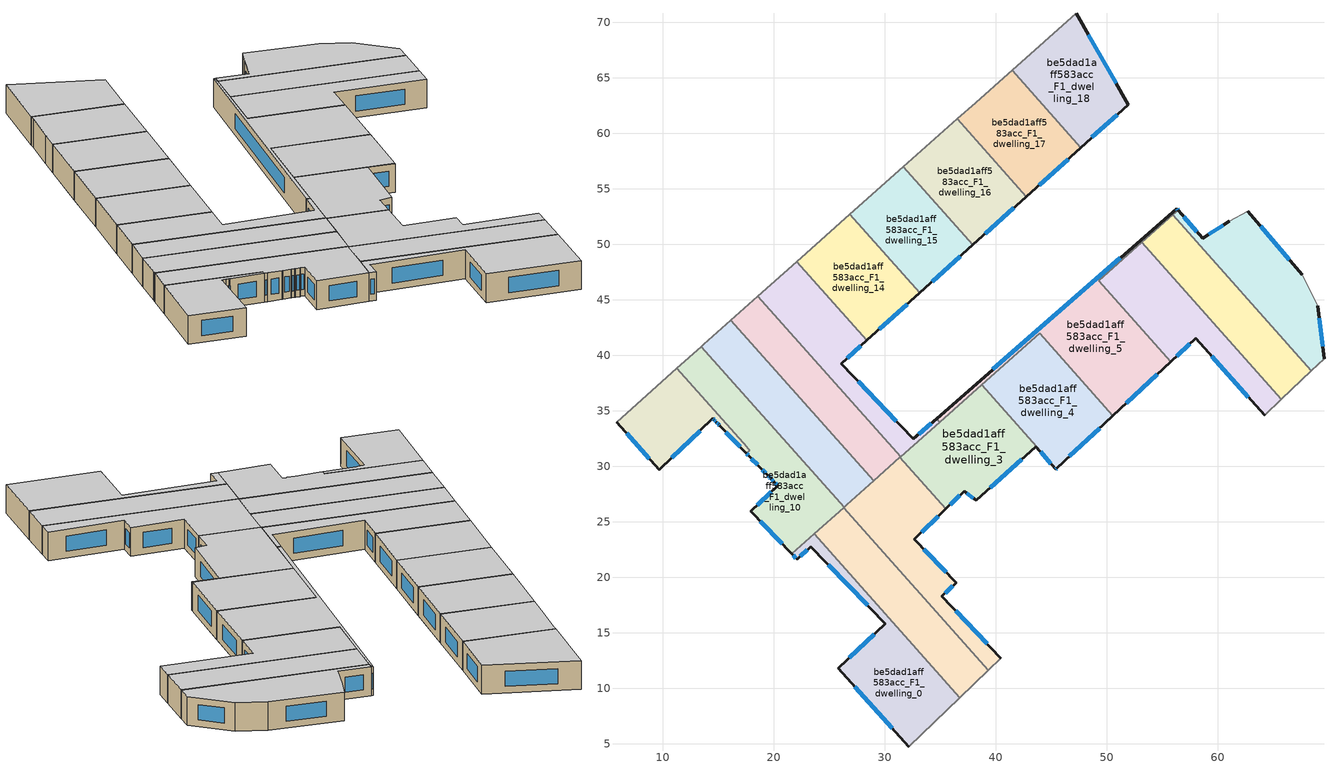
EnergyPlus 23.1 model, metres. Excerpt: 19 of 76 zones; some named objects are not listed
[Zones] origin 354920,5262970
be5dad1aff583acc_F1_dwelling_0
 floor to be5dad1aff583acc_F0_dwelling_0 (EU_floor_Construction): 30.03,15.83 23.32,22.76 22.12,21.6 21.62,22.11 23.64,23.91 36.76,9.16 32.16,4.74 25.82,11.78 z3
 wall outside (EU_wall_Construction): 21.62,22.11 22.12,21.6 23.32,22.76 30.03,15.83 25.82,11.78 32.16,4.74 z3:6
 wall adiabatic (EU_wall_Construction): 32.16,4.74 36.76,9.16 z3:6
 wall to be5dad1aff583acc_F1_dwelling_10 (EU_wall_Construction): 23.64,23.91 21.62,22.11 z3:6
 wall to be5dad1aff583acc_F1_dwelling_1 (EU_wall_Construction): 36.76,9.16 23.64,23.91 z3:6
 window (EU_Window_Construction): 24.9,21.13 28.46,17.45 / 22.4,21.88 23.04,22.49 / 21.74,21.99 22,21.72 / 27.31,10.13 30.67,6.39 / 29.04,14.88 26.81,12.73 z3.7:5.3
 ceiling to be5dad1aff583acc_F2_dwelling_0 (EU_floor_Construction): 36.76,9.16 23.64,23.91 21.62,22.11 22.12,21.6 23.32,22.76 30.03,15.83 25.82,11.78 32.16,4.74 z6
be5dad1aff583acc_F1_dwelling_1
 floor to be5dad1aff583acc_F0_dwelling_1 (EU_floor_Construction): 26.31,26.28 39.34,11.63 36.76,9.16 23.64,23.91 z3
 wall adiabatic (EU_wall_Construction): 36.76,9.16 39.34,11.63 z3:6
 wall to be5dad1aff583acc_F1_dwelling_2 (EU_wall_Construction): 39.34,11.63 26.31,26.28 z3:6
 wall to be5dad1aff583acc_F1_dwelling_10 (EU_wall_Construction): 26.31,26.28 23.64,23.91 z3:6
 ceiling to be5dad1aff583acc_F2_dwelling_1 (EU_floor_Construction): 39.34,11.63 26.31,26.28 23.64,23.91 36.76,9.16 z6
be5dad1aff583acc_F1_dwelling_10
 floor to be5dad1aff583acc_F0_dwelling_10 (EU_floor_Construction): 17.82,31.46 11.27,38.82 13.48,40.79 26.35,26.32 21.62,22.11 17.94,25.92 20.36,28.24 20.06,28.56 20.05,28.57 19.73,28.9 19.63,29 19.44,29.19 19.42,29.21 19.41,29.22 18.83,29.82 18.8,29.86 17.75,30.94 17.53,31.17 z3
 wall outside (EU_wall_Construction): 17.53,31.17 17.75,30.94 18.8,29.86 18.83,29.82 19.41,29.22 19.42,29.21 19.45,29.19 19.63,29 19.73,28.9 20.05,28.57 20.06,28.56 20.36,28.24 17.94,25.92 21.62,22.11 z3:6
 wall adiabatic (EU_wall_Construction): 13.48,40.79 11.27,38.82 z3:6
 wall to be5dad1aff583acc_F1_dwelling_9 (EU_wall_Construction): 11.27,38.82 17.61,31.69 17.62,31.68 17.64,31.67 / 17.64,31.66 17.82,31.46 17.53,31.17 z3:6
 wall to be5dad1aff583acc_F1_dwelling_11 (EU_wall_Construction): 26.35,26.32 13.48,40.79 z3:6
 wall to be5dad1aff583acc_F1_dwelling_2 (EU_wall_Construction): 26.31,26.28 26.35,26.32 z3:6
 window (EU_Window_Construction): 18.8,25.03 20.76,23.01 / 19.79,27.7 18.51,26.47 / 20.13,28.48 20.29,28.32 / 19.8,28.82 19.97,28.64 / 19.65,28.97 19.71,28.92 / 19.49,29.14 19.59,29.04 / 18.97,29.68 19.28,29.37 / 18,30.69 18.55,30.11 / 17.58,31.12 17.7,31 z3.7:5.3
 ceiling to be5dad1aff583acc_F2_dwelling_10 (EU_floor_Construction): 26.35,26.32 13.48,40.79 11.27,38.82 17.82,31.46 17.53,31.17 17.75,30.94 18.8,29.86 18.83,29.82 19.41,29.22 19.42,29.21 19.44,29.19 19.63,29 19.73,28.9 20.05,28.57 20.06,28.56 20.36,28.24 17.94,25.92 21.62,22.11 z6
be5dad1aff583acc_F1_dwelling_11
 floor to be5dad1aff583acc_F0_dwelling_11 (EU_floor_Construction): 16.14,43.15 29.01,28.68 26.58,26.52 26.35,26.32 13.48,40.79 13.71,40.99 z3
 wall adiabatic (EU_wall_Construction): 16.14,43.15 13.71,40.99 13.48,40.79 z3:6
 wall to be5dad1aff583acc_F1_dwelling_12 (EU_wall_Construction): 29.01,28.68 16.14,43.15 z3:6
 wall to be5dad1aff583acc_F1_dwelling_2 (EU_wall_Construction): 26.35,26.32 26.58,26.52 29.01,28.68 z3:6
 ceiling to be5dad1aff583acc_F2_dwelling_11 (EU_floor_Construction): 29.01,28.68 16.14,43.15 13.71,40.99 13.48,40.79 26.35,26.32 26.58,26.52 z6
be5dad1aff583acc_F1_dwelling_12
 floor to be5dad1aff583acc_F0_dwelling_12 (EU_floor_Construction): 18.58,45.32 31.45,30.85 29.01,28.68 16.14,43.15 z3
 wall adiabatic (EU_wall_Construction): 18.58,45.32 16.14,43.15 z3:6
 wall to be5dad1aff583acc_F1_dwelling_3 (EU_wall_Construction): 31.38,30.79 31.45,30.85 z3:6
 wall to be5dad1aff583acc_F1_dwelling_13 (EU_wall_Construction): 31.45,30.85 18.58,45.32 z3:6
 wall to be5dad1aff583acc_F1_dwelling_2 (EU_wall_Construction): 29.01,28.68 31.38,30.79 z3:6
 ceiling to be5dad1aff583acc_F2_dwelling_12 (EU_floor_Construction): 31.45,30.85 18.58,45.32 16.14,43.15 29.01,28.68 z6
be5dad1aff583acc_F1_dwelling_13
 floor to be5dad1aff583acc_F0_dwelling_13 (EU_floor_Construction): 28.4,41.34 26.07,39.23 32.59,32.47 34.67,34.29 34.96,33.97 31.45,30.85 18.58,45.32 22.09,48.44 z3
 wall outside (EU_wall_Construction): 34.67,34.29 32.59,32.47 26.07,39.23 28.4,41.34 z3:6
 wall adiabatic (EU_wall_Construction): 22.09,48.44 18.58,45.32 z3:6
 wall to be5dad1aff583acc_F1_dwelling_14 (EU_wall_Construction): 28.4,41.34 22.09,48.44 z3:6
 wall to be5dad1aff583acc_F1_dwelling_5 (EU_wall_Construction): 34.96,33.97 34.67,34.29 z3:6
 wall to be5dad1aff583acc_F1_dwelling_3 (EU_wall_Construction): 31.45,30.85 34.96,33.97 z3:6
 window (EU_Window_Construction): 26.62,39.73 27.86,40.84 / 31.06,34.06 27.6,37.64 / 34.18,33.87 33.08,32.9 z3.7:5.3
 ceiling to be5dad1aff583acc_F2_dwelling_13 (EU_floor_Construction): 32.59,32.47 26.07,39.23 28.4,41.34 22.09,48.44 18.58,45.32 31.45,30.85 34.96,33.97 34.67,34.29 z6
be5dad1aff583acc_F1_dwelling_14
 floor to be5dad1aff583acc_F0_dwelling_14 (EU_floor_Construction): 26.86,52.68 33.15,45.62 28.4,41.34 22.09,48.44 z3
 wall outside (EU_wall_Construction): 28.4,41.34 33.15,45.62 z3:6
 wall adiabatic (EU_wall_Construction): 26.86,52.68 22.09,48.44 z3:6
 wall to be5dad1aff583acc_F1_dwelling_15 (EU_wall_Construction): 33.15,45.62 26.86,52.68 z3:6
 window (EU_Window_Construction): 29.52,42.34 32.03,44.61 z3.7:5.3
 ceiling to be5dad1aff583acc_F2_dwelling_14 (EU_floor_Construction): 33.15,45.62 26.86,52.68 22.09,48.44 28.4,41.34 z6
be5dad1aff583acc_F1_dwelling_15
 floor to be5dad1aff583acc_F0_dwelling_15 (EU_floor_Construction): 31.68,56.97 37.94,49.93 33.15,45.62 26.86,52.68 z3
 wall outside (EU_wall_Construction): 33.15,45.62 37.94,49.93 z3:6
 wall adiabatic (EU_wall_Construction): 31.68,56.97 26.86,52.68 z3:6
 wall to be5dad1aff583acc_F1_dwelling_16 (EU_wall_Construction): 37.94,49.93 31.68,56.97 z3:6
 window (EU_Window_Construction): 34.27,46.63 36.81,48.92 z3.7:5.3
 ceiling to be5dad1aff583acc_F2_dwelling_15 (EU_floor_Construction): 37.94,49.93 31.68,56.97 26.86,52.68 33.15,45.62 z6
be5dad1aff583acc_F1_dwelling_16
 floor to be5dad1aff583acc_F0_dwelling_16 (EU_floor_Construction): 36.55,61.3 42.77,54.3 37.94,49.93 31.68,56.97 z3
 wall outside (EU_wall_Construction): 37.94,49.93 42.78,54.3 z3:6
 wall adiabatic (EU_wall_Construction): 36.55,61.3 31.68,56.97 z3:6
 wall to be5dad1aff583acc_F1_dwelling_17 (EU_wall_Construction): 42.78,54.3 36.55,61.3 z3:6
 window (EU_Window_Construction): 39.07,50.96 41.64,53.27 z3.7:5.3
 ceiling to be5dad1aff583acc_F2_dwelling_16 (EU_floor_Construction): 42.77,54.3 36.55,61.3 31.68,56.97 37.94,49.93 z6
be5dad1aff583acc_F1_dwelling_17
 floor to be5dad1aff583acc_F0_dwelling_17 (EU_floor_Construction): 41.48,65.67 47.67,58.71 42.77,54.3 36.55,61.3 38.19,62.76 41.12,65.34 z3
 wall outside (EU_wall_Construction): 42.78,54.3 47.67,58.71 z3:6
 wall adiabatic (EU_wall_Construction): 41.48,65.67 41.12,65.34 38.19,62.76 36.55,61.3 z3:6
 wall to be5dad1aff583acc_F1_dwelling_18 (EU_wall_Construction): 47.67,58.71 41.48,65.67 z3:6
 window (EU_Window_Construction): 43.92,55.34 46.52,57.68 z3.7:5.3
 ceiling to be5dad1aff583acc_F2_dwelling_17 (EU_floor_Construction): 47.67,58.71 41.48,65.67 41.12,65.34 38.19,62.76 36.55,61.3 42.77,54.3 z6
be5dad1aff583acc_F1_dwelling_18
 floor to be5dad1aff583acc_F0_dwelling_18 (EU_floor_Construction): 47.25,70.8 51.95,62.57 47.67,58.71 41.48,65.67 z3
 wall outside (EU_wall_Construction): 47.67,58.71 51.95,62.57 47.25,70.8 z3:6
 wall adiabatic (EU_wall_Construction): 47.25,70.8 41.48,65.67 z3:6
 window (EU_Window_Construction): 50.84,64.5 48.35,68.87 / 48.67,59.62 50.94,61.67 z3.7:5.3
 ceiling to be5dad1aff583acc_F2_dwelling_18 (EU_floor_Construction): 51.95,62.57 47.25,70.8 41.48,65.67 47.67,58.71 z6
be5dad1aff583acc_F1_dwelling_2
 floor to be5dad1aff583acc_F0_dwelling_2 (EU_floor_Construction): 35.5,26.16 32.65,23.42 36.44,19.51 35.16,18.29 40.46,12.71 39.34,11.63 26.31,26.28 31.38,30.79 z3
 wall outside (EU_wall_Construction): 40.47,12.71 35.16,18.29 36.44,19.51 32.65,23.42 35.5,26.16 z3:6
 wall adiabatic (EU_wall_Construction): 39.34,11.63 40.47,12.71 z3:6
 wall to be5dad1aff583acc_F1_dwelling_3 (EU_wall_Construction): 35.5,26.16 31.38,30.79 z3:6
 window (EU_Window_Construction): 39.22,14.02 36.41,16.98 / 33.32,24.06 34.83,25.51 / 35.55,20.43 33.54,22.5 / 35.46,18.58 36.14,19.23 z3.7:5.3
 ceiling to be5dad1aff583acc_F2_dwelling_2 (EU_floor_Construction): 40.46,12.71 35.16,18.29 36.44,19.51 32.65,23.42 35.5,26.16 31.38,30.79 26.31,26.28 39.34,11.63 z6
be5dad1aff583acc_F1_dwelling_3
 floor to be5dad1aff583acc_F0_dwelling_3 (EU_floor_Construction): 43.63,31.77 38.24,26.94 37.16,27.76 35.5,26.16 31.38,30.79 38.73,37.33 45.45,29.78 45.39,29.72 z3
 wall outside (EU_wall_Construction): 35.5,26.16 37.16,27.76 38.24,26.94 43.63,31.77 45.39,29.72 45.45,29.78 z3:6
 wall to be5dad1aff583acc_F1_dwelling_4 (EU_wall_Construction): 45.45,29.78 38.73,37.33 z3:6
 wall to be5dad1aff583acc_F1_dwelling_5 (EU_wall_Construction): 38.73,37.33 34.96,33.97 z3:6
 window (EU_Window_Construction): 37.41,27.57 37.99,27.13 / 35.89,26.53 36.77,27.38 / 45.41,29.74 45.44,29.76 / 44.04,31.29 44.98,30.2 / 39.51,28.07 42.36,30.63 z3.7:5.3
 ceiling to be5dad1aff583acc_F2_dwelling_3 (EU_floor_Construction): 45.39,29.72 45.45,29.78 38.73,37.33 31.38,30.79 35.5,26.16 37.16,27.76 38.24,26.94 43.63,31.77 z6
be5dad1aff583acc_F1_dwelling_4
 floor to be5dad1aff583acc_F0_dwelling_4 (EU_floor_Construction): 43.96,41.98 50.57,34.55 45.45,29.78 38.73,37.33 z3
 wall outside (EU_wall_Construction): 45.45,29.78 50.57,34.55 z3:6
 wall to be5dad1aff583acc_F1_dwelling_5 (EU_wall_Construction): 50.57,34.55 43.96,41.98 38.73,37.33 z3:6
 window (EU_Window_Construction): 46.65,30.9 49.37,33.43 z3.7:5.3
 ceiling to be5dad1aff583acc_F2_dwelling_4 (EU_floor_Construction): 50.57,34.55 43.96,41.98 38.73,37.33 45.45,29.78 z6
be5dad1aff583acc_F1_dwelling_5
 floor to be5dad1aff583acc_F0_dwelling_5 (EU_floor_Construction): 56.31,53.21 55.95,52.65 49.28,46.71 55.77,39.42 50.57,34.55 43.96,41.98 34.96,33.97 34.67,34.29 z3; 56.31,53.21 56.43,53.07 55.95,52.65 z3
 wall outside (EU_wall_Construction): 56.43,53.07 56.31,53.21 34.67,34.29 / 50.57,34.55 55.77,39.42 z3:6
 wall to be5dad1aff583acc_F1_dwelling_6 (EU_wall_Construction): 55.77,39.42 49.28,46.71 53.18,50.18 z3:6
 wall to be5dad1aff583acc_F1_dwelling_7 (EU_wall_Construction): 53.18,50.18 55.96,52.65 z3:6
 wall to be5dad1aff583acc_F1_dwelling_8 (EU_wall_Construction): 55.96,52.65 56.43,53.07 z3:6
 window (EU_Window_Construction): 51.23,48.77 39.75,38.74 / 56.41,53.11 56.34,53.18 / 51.79,35.7 54.55,38.27 z3.7:5.3
 ceiling to be5dad1aff583acc_F2_dwelling_5 (EU_floor_Construction): 55.77,39.42 49.28,46.71 55.95,52.65 56.31,53.21 34.67,34.29 34.96,33.97 43.96,41.98 50.57,34.55 z6; 56.43,53.07 56.31,53.21 55.95,52.65 z6
be5dad1aff583acc_F1_dwelling_6
 floor to be5dad1aff583acc_F0_dwelling_6 (EU_floor_Construction): 58.03,41.53 55.77,39.42 49.28,46.71 53.18,50.18 65.75,36.04 64.23,34.59 z3
 wall outside (EU_wall_Construction): 55.77,39.42 58.03,41.53 64.23,34.59 z3:6
 wall adiabatic (EU_wall_Construction): 64.23,34.59 65.75,36.04 z3:6
 wall to be5dad1aff583acc_F1_dwelling_7 (EU_wall_Construction): 65.75,36.04 53.18,50.18 z3:6
 window (EU_Window_Construction): 59.49,39.9 62.78,36.22 / 56.3,39.91 57.5,41.03 z3.7:5.3
 ceiling to be5dad1aff583acc_F2_dwelling_6 (EU_floor_Construction): 65.75,36.04 53.18,50.18 49.28,46.71 55.77,39.42 58.03,41.53 64.23,34.59 z6
be5dad1aff583acc_F1_dwelling_7
 floor to be5dad1aff583acc_F0_dwelling_7 (EU_floor_Construction): 55.96,52.65 68.44,38.61 65.75,36.04 53.18,50.18 z3
 wall adiabatic (EU_wall_Construction): 65.75,36.04 68.44,38.61 z3:6
 wall to be5dad1aff583acc_F1_dwelling_8 (EU_wall_Construction): 68.44,38.61 55.96,52.65 z3:6
 ceiling to be5dad1aff583acc_F2_dwelling_7 (EU_floor_Construction): 68.44,38.61 55.96,52.65 53.18,50.18 65.75,36.04 z6
be5dad1aff583acc_F1_dwelling_8
 floor to be5dad1aff583acc_F0_dwelling_8 (EU_floor_Construction): 67.62,47.25 69.04,44.46 69.59,39.7 68.44,38.61 55.96,52.65 56.43,53.07 58.64,50.53 61.07,52.09 62.73,52.99 z3
 wall outside (EU_wall_Construction): 69.59,39.7 69.04,44.46 / 61.07,52.09 58.64,50.53 56.43,53.07 / 67.62,47.25 62.73,52.99 z3:6
 wall adiabatic (EU_wall_Construction): 69.04,44.46 67.62,47.25 / 68.44,38.61 69.59,39.7 / 62.73,52.99 61.07,52.09 z3:6
 window (EU_Window_Construction): 69.46,40.82 69.17,43.34 / 58.12,51.13 56.95,52.48 / 60.5,51.73 59.21,50.9 / 66.47,48.6 63.88,51.64 z3.7:5.3
 ceiling to be5dad1aff583acc_F2_dwelling_8 (EU_floor_Construction): 69.59,39.7 69.04,44.46 67.62,47.25 62.73,52.99 61.07,52.09 58.64,50.53 56.43,53.07 55.96,52.65 68.44,38.61 z6
be5dad1aff583acc_F1_dwelling_9
 floor to be5dad1aff583acc_F0_dwelling_9 (EU_floor_Construction): 14.51,34.3 9.7,29.68 5.83,33.98 11.27,38.82 17.61,31.69 17.62,31.68 17.64,31.67 17.82,31.46 17.53,31.17 15.13,33.66 15.03,33.76 14.83,33.96 14.82,33.98 14.61,34.2 z3
 wall outside (EU_wall_Construction): 5.83,33.98 9.7,29.68 14.51,34.3 14.61,34.2 14.82,33.98 14.83,33.96 15.03,33.76 15.13,33.66 17.53,31.17 z3:6
 wall adiabatic (EU_wall_Construction): 11.27,38.82 5.83,33.98 z3:6
 window (EU_Window_Construction): 14.88,33.92 14.98,33.81 / 14.66,34.14 14.77,34.03 / 14.53,34.28 14.59,34.22 / 10.83,30.77 13.38,33.22 / 6.74,32.97 8.79,30.69 / 15.69,33.07 16.97,31.76 / 15.05,33.74 15.11,33.68 z3.7:5.3
 ceiling to be5dad1aff583acc_F2_dwelling_9 (EU_floor_Construction): 17.53,31.17 17.82,31.46 17.64,31.67 17.62,31.68 17.61,31.69 11.27,38.82 5.83,33.98 9.7,29.68 14.51,34.3 14.61,34.2 14.82,33.98 14.83,33.96 15.03,33.76 15.13,33.66 z6
[Building]
EU S2 Campaign: North Axis=0; Terrain=City; Solar Distribution=FullExterior
[Site:Location]
Budapest.Ferenc.Liszt.Intl.AP: Latitude=47.437; Longitude=19.256; Time Zone=1; Elevation=185
[SizingPeriod:WeatherFileDays]
AnnualSizingPeriod: Begin Month=1; Begin Day of Month=1; End Month=12; End Day of Month=31; Day of Week for Start Day=Monday; Use Weather File Daylight Saving Period=No; Use Weather File Rain and Snow Indicators=No
[MATERIAL]
EU_InternalMass_Material: Roughness=MediumRough; Thickness=0.1; Conductivity=1; Density=1800; Specific Heat=900; Thermal Absorptance=0.9; Solar Absorptance=0.7; Visible Absorptance=0.7
[MATERIAL:NOMASS] Roughness=MediumRough; Thermal Absorptance=0.9; Solar Absorptance=0.7; Visible Absorptance=0.7
Name | Thermal Resistance
EU_wall_NoMass | 0.832559
EU_floor_NoMass | 0.872794
[WINDOWMATERIAL:SIMPLEGLAZINGSYSTEM]
EU_Window_SimpleGlazing: UFactor=2.79869; Solar Heat Gain Coefficient=0.75; Visible Transmittance=0.75
[CONSTRUCTION]
EU_wall_Construction: EU_wall_NoMass
EU_floor_Construction: EU_floor_NoMass
EU_Window_Construction: EU_Window_SimpleGlazing
EU_InternalMass_Construction: EU_InternalMass_Material
[ZONE] Type=1; Multiplier=1; Ceiling Height=autocalculate; Floor Area=autocalculate; Part of Total Floor Area=Yes
Name | Volume
be5dad1aff583acc_F1_dwelling_0 | 210.394
be5dad1aff583acc_F1_dwelling_1 | 210.432
be5dad1aff583acc_F1_dwelling_10 | 231.868
be5dad1aff583acc_F1_dwelling_11 | 206.807
be5dad1aff583acc_F1_dwelling_12 | 189.359
be5dad1aff583acc_F1_dwelling_13 | 189.356
be5dad1aff583acc_F1_dwelling_14 | 181.645
be5dad1aff583acc_F1_dwelling_15 | 182.635
be5dad1aff583acc_F1_dwelling_16 | 183.628
be5dad1aff583acc_F1_dwelling_17 | 184.688
be5dad1aff583acc_F1_dwelling_18 | 187.715
be5dad1aff583acc_F1_dwelling_2; be5dad1aff583acc_F1_dwelling_3 | 210.396
be5dad1aff583acc_F1_dwelling_4 | 210.395
be5dad1aff583acc_F1_dwelling_5 | 236.912
be5dad1aff583acc_F1_dwelling_6 | 210.43
be5dad1aff583acc_F1_dwelling_7 | 210.386
be5dad1aff583acc_F1_dwelling_8 | 210.418
be5dad1aff583acc_F1_dwelling_9 | 129.42
[INTERNALMASS] Construction=EU_InternalMass_Construction
Name | Zone or ZoneList | Surface Area
be5dad1aff583acc_F1_dwelling_0_EU_InternalMass | be5dad1aff583acc_F1_dwelling_0 | 70.1314
be5dad1aff583acc_F1_dwelling_1_EU_InternalMass | be5dad1aff583acc_F1_dwelling_1 | 70.1441
be5dad1aff583acc_F1_dwelling_2_EU_InternalMass | be5dad1aff583acc_F1_dwelling_2 | 70.1322
be5dad1aff583acc_F1_dwelling_3_EU_InternalMass | be5dad1aff583acc_F1_dwelling_3 | 70.1318
be5dad1aff583acc_F1_dwelling_4_EU_InternalMass | be5dad1aff583acc_F1_dwelling_4 | 70.1317
be5dad1aff583acc_F1_dwelling_5_EU_InternalMass | be5dad1aff583acc_F1_dwelling_5 | 78.9747
be5dad1aff583acc_F1_dwelling_6_EU_InternalMass | be5dad1aff583acc_F1_dwelling_6 | 70.1431
be5dad1aff583acc_F1_dwelling_7_EU_InternalMass | be5dad1aff583acc_F1_dwelling_7 | 70.1287
be5dad1aff583acc_F1_dwelling_8_EU_InternalMass | be5dad1aff583acc_F1_dwelling_8 | 70.1393
be5dad1aff583acc_F1_dwelling_9_EU_InternalMass | be5dad1aff583acc_F1_dwelling_9 | 43.1414
be5dad1aff583acc_F1_dwelling_10_EU_InternalMass | be5dad1aff583acc_F1_dwelling_10 | 77.297
be5dad1aff583acc_F1_dwelling_11_EU_InternalMass | be5dad1aff583acc_F1_dwelling_11 | 68.9299
be5dad1aff583acc_F1_dwelling_12_EU_InternalMass | be5dad1aff583acc_F1_dwelling_12 | 63.1198
be5dad1aff583acc_F1_dwelling_13_EU_InternalMass | be5dad1aff583acc_F1_dwelling_13 | 63.1184
be5dad1aff583acc_F1_dwelling_14_EU_InternalMass | be5dad1aff583acc_F1_dwelling_14 | 60.5485
be5dad1aff583acc_F1_dwelling_15_EU_InternalMass | be5dad1aff583acc_F1_dwelling_15 | 60.8783
be5dad1aff583acc_F1_dwelling_16_EU_InternalMass | be5dad1aff583acc_F1_dwelling_16 | 61.2092
be5dad1aff583acc_F1_dwelling_17_EU_InternalMass | be5dad1aff583acc_F1_dwelling_17 | 61.5627
be5dad1aff583acc_F1_dwelling_18_EU_InternalMass | be5dad1aff583acc_F1_dwelling_18 | 62.5717
[OTHEREQUIPMENT] Fuel Type=Electricity; Design Level Calculation Method=Watts/Area; Power per Zone Floor Area=1; Fraction Latent=0; Fraction Radiant=0; Fraction Lost=0; Carbon Dioxide Generation Rate=0; EndUse Subcategory=EU_Step8_InternalGains
Name | Zone or ZoneList or Space or SpaceList | Schedule
EU_Step8_InternalGain_be5dad1aff583acc_F1_dwelling_0_f000 | be5dad1aff583acc_F1_dwelling_0 | EU_Step8_GainSchedule_be5dad1aff583acc_F1_dwelling_0_f000
EU_Step8_InternalGain_be5dad1aff583acc_F1_dwelling_1_f000 | be5dad1aff583acc_F1_dwelling_1 | EU_Step8_GainSchedule_be5dad1aff583acc_F1_dwelling_1_f000
EU_Step8_InternalGain_be5dad1aff583acc_F1_dwelling_2_f000 | be5dad1aff583acc_F1_dwelling_2 | EU_Step8_GainSchedule_be5dad1aff583acc_F1_dwelling_2_f000
EU_Step8_InternalGain_be5dad1aff583acc_F1_dwelling_3_f000 | be5dad1aff583acc_F1_dwelling_3 | EU_Step8_GainSchedule_be5dad1aff583acc_F1_dwelling_3_f000
EU_Step8_InternalGain_be5dad1aff583acc_F1_dwelling_4_f000 | be5dad1aff583acc_F1_dwelling_4 | EU_Step8_GainSchedule_be5dad1aff583acc_F1_dwelling_4_f000
EU_Step8_InternalGain_be5dad1aff583acc_F1_dwelling_5_f000 | be5dad1aff583acc_F1_dwelling_5 | EU_Step8_GainSchedule_be5dad1aff583acc_F1_dwelling_5_f000
EU_Step8_InternalGain_be5dad1aff583acc_F1_dwelling_6_f000 | be5dad1aff583acc_F1_dwelling_6 | EU_Step8_GainSchedule_be5dad1aff583acc_F1_dwelling_6_f000
EU_Step8_InternalGain_be5dad1aff583acc_F1_dwelling_7_f000 | be5dad1aff583acc_F1_dwelling_7 | EU_Step8_GainSchedule_be5dad1aff583acc_F1_dwelling_7_f000
EU_Step8_InternalGain_be5dad1aff583acc_F1_dwelling_8_f000 | be5dad1aff583acc_F1_dwelling_8 | EU_Step8_GainSchedule_be5dad1aff583acc_F1_dwelling_8_f000
EU_Step8_InternalGain_be5dad1aff583acc_F1_dwelling_9_f000 | be5dad1aff583acc_F1_dwelling_9 | EU_Step8_GainSchedule_be5dad1aff583acc_F1_dwelling_9_f000
EU_Step8_InternalGain_be5dad1aff583acc_F1_dwelling_10_f000 | be5dad1aff583acc_F1_dwelling_10 | EU_Step8_GainSchedule_be5dad1aff583acc_F1_dwelling_10_f000
EU_Step8_InternalGain_be5dad1aff583acc_F1_dwelling_11_f000 | be5dad1aff583acc_F1_dwelling_11 | EU_Step8_GainSchedule_be5dad1aff583acc_F1_dwelling_11_f000
EU_Step8_InternalGain_be5dad1aff583acc_F1_dwelling_12_f000 | be5dad1aff583acc_F1_dwelling_12 | EU_Step8_GainSchedule_be5dad1aff583acc_F1_dwelling_12_f000
EU_Step8_InternalGain_be5dad1aff583acc_F1_dwelling_13_f000 | be5dad1aff583acc_F1_dwelling_13 | EU_Step8_GainSchedule_be5dad1aff583acc_F1_dwelling_13_f000
EU_Step8_InternalGain_be5dad1aff583acc_F1_dwelling_14_f000 | be5dad1aff583acc_F1_dwelling_14 | EU_Step8_GainSchedule_be5dad1aff583acc_F1_dwelling_14_f000
EU_Step8_InternalGain_be5dad1aff583acc_F1_dwelling_15_f000 | be5dad1aff583acc_F1_dwelling_15 | EU_Step8_GainSchedule_be5dad1aff583acc_F1_dwelling_15_f000
EU_Step8_InternalGain_be5dad1aff583acc_F1_dwelling_16_f000 | be5dad1aff583acc_F1_dwelling_16 | EU_Step8_GainSchedule_be5dad1aff583acc_F1_dwelling_16_f000
EU_Step8_InternalGain_be5dad1aff583acc_F1_dwelling_17_f000 | be5dad1aff583acc_F1_dwelling_17 | EU_Step8_GainSchedule_be5dad1aff583acc_F1_dwelling_17_f000
EU_Step8_InternalGain_be5dad1aff583acc_F1_dwelling_18_f000 | be5dad1aff583acc_F1_dwelling_18 | EU_Step8_GainSchedule_be5dad1aff583acc_F1_dwelling_18_f000
[ZONEVENTILATION:DESIGNFLOWRATE] Schedule=EU_AlwaysOn; Design Flow Rate Calculation Method=AirChanges/Hour; Air Changes per Hour=0.475469; Ventilation Type=Natural; Fan Pressure Rise=0; Fan Total Efficiency=1; Constant Term Coefficient=1; Temperature Term Coefficient=0; Velocity Term Coefficient=0; Velocity Squared Term Coefficient=0; Minimum Indoor Temperature=-100; Maximum Indoor Temperature=100; Delta Temperature=-100; Minimum Outdoor Temperature=-100; Maximum Outdoor Temperature=100; Maximum Wind Speed=40
Name | Zone or ZoneList or Space or SpaceList
EU_ConstantAir_be5dad1aff583acc_F1_dwelling_0 | be5dad1aff583acc_F1_dwelling_0
EU_ConstantAir_be5dad1aff583acc_F1_dwelling_1 | be5dad1aff583acc_F1_dwelling_1
EU_ConstantAir_be5dad1aff583acc_F1_dwelling_2 | be5dad1aff583acc_F1_dwelling_2
EU_ConstantAir_be5dad1aff583acc_F1_dwelling_3 | be5dad1aff583acc_F1_dwelling_3
EU_ConstantAir_be5dad1aff583acc_F1_dwelling_4 | be5dad1aff583acc_F1_dwelling_4
EU_ConstantAir_be5dad1aff583acc_F1_dwelling_5 | be5dad1aff583acc_F1_dwelling_5
EU_ConstantAir_be5dad1aff583acc_F1_dwelling_6 | be5dad1aff583acc_F1_dwelling_6
EU_ConstantAir_be5dad1aff583acc_F1_dwelling_7 | be5dad1aff583acc_F1_dwelling_7
EU_ConstantAir_be5dad1aff583acc_F1_dwelling_8 | be5dad1aff583acc_F1_dwelling_8
EU_ConstantAir_be5dad1aff583acc_F1_dwelling_9 | be5dad1aff583acc_F1_dwelling_9
EU_ConstantAir_be5dad1aff583acc_F1_dwelling_10 | be5dad1aff583acc_F1_dwelling_10
EU_ConstantAir_be5dad1aff583acc_F1_dwelling_11 | be5dad1aff583acc_F1_dwelling_11
EU_ConstantAir_be5dad1aff583acc_F1_dwelling_12 | be5dad1aff583acc_F1_dwelling_12
EU_ConstantAir_be5dad1aff583acc_F1_dwelling_13 | be5dad1aff583acc_F1_dwelling_13
EU_ConstantAir_be5dad1aff583acc_F1_dwelling_14 | be5dad1aff583acc_F1_dwelling_14
EU_ConstantAir_be5dad1aff583acc_F1_dwelling_15 | be5dad1aff583acc_F1_dwelling_15
EU_ConstantAir_be5dad1aff583acc_F1_dwelling_16 | be5dad1aff583acc_F1_dwelling_16
EU_ConstantAir_be5dad1aff583acc_F1_dwelling_17 | be5dad1aff583acc_F1_dwelling_17
EU_ConstantAir_be5dad1aff583acc_F1_dwelling_18 | be5dad1aff583acc_F1_dwelling_18
[HVACTEMPLATE:ZONE:IDEALLOADSAIRSYSTEM] System Availability Schedule=EU_AlwaysOn; Maximum Heating Supply Air Temperature=50; Minimum Cooling Supply Air Temperature=13; Maximum Heating Supply Air Humidity Ratio=0.0156; Minimum Cooling Supply Air Humidity Ratio=0.0077; Heating Limit=NoLimit; Cooling Limit=NoLimit; Heating Availability Schedule=EU_AlwaysOn; Cooling Availability Schedule=EU_CoolingOff; Dehumidification Control Type=ConstantSensibleHeatRatio; Cooling Sensible Heat Ratio=0.7; Dehumidification Setpoint=60; Humidification Control Type=None; Humidification Setpoint=30; Outdoor Air Method=None; Outdoor Air Flow Rate per Person=0.00944; Outdoor Air Flow Rate per Zone Floor Area=0; Outdoor Air Flow Rate per Zone=0; Demand Controlled Ventilation Type=None; Outdoor Air Economizer Type=NoEconomizer; Heat Recovery Type=None; Sensible Heat Recovery Effectiveness=0.7; Latent Heat Recovery Effectiveness=0.65
Name | Template Thermostat
be5dad1aff583acc_F1_dwelling_0 | EU_HeatOnly_be5dad1aff583acc_F1_dwelling_0
be5dad1aff583acc_F1_dwelling_1 | EU_HeatOnly_be5dad1aff583acc_F1_dwelling_1
be5dad1aff583acc_F1_dwelling_2 | EU_HeatOnly_be5dad1aff583acc_F1_dwelling_2
be5dad1aff583acc_F1_dwelling_3 | EU_HeatOnly_be5dad1aff583acc_F1_dwelling_3
be5dad1aff583acc_F1_dwelling_4 | EU_HeatOnly_be5dad1aff583acc_F1_dwelling_4
be5dad1aff583acc_F1_dwelling_5 | EU_HeatOnly_be5dad1aff583acc_F1_dwelling_5
be5dad1aff583acc_F1_dwelling_6 | EU_HeatOnly_be5dad1aff583acc_F1_dwelling_6
be5dad1aff583acc_F1_dwelling_7 | EU_HeatOnly_be5dad1aff583acc_F1_dwelling_7
be5dad1aff583acc_F1_dwelling_8 | EU_HeatOnly_be5dad1aff583acc_F1_dwelling_8
be5dad1aff583acc_F1_dwelling_9 | EU_HeatOnly_be5dad1aff583acc_F1_dwelling_9
be5dad1aff583acc_F1_dwelling_10 | EU_HeatOnly_be5dad1aff583acc_F1_dwelling_10
be5dad1aff583acc_F1_dwelling_11 | EU_HeatOnly_be5dad1aff583acc_F1_dwelling_11
be5dad1aff583acc_F1_dwelling_12 | EU_HeatOnly_be5dad1aff583acc_F1_dwelling_12
be5dad1aff583acc_F1_dwelling_13 | EU_HeatOnly_be5dad1aff583acc_F1_dwelling_13
be5dad1aff583acc_F1_dwelling_14 | EU_HeatOnly_be5dad1aff583acc_F1_dwelling_14
be5dad1aff583acc_F1_dwelling_15 | EU_HeatOnly_be5dad1aff583acc_F1_dwelling_15
be5dad1aff583acc_F1_dwelling_16 | EU_HeatOnly_be5dad1aff583acc_F1_dwelling_16
be5dad1aff583acc_F1_dwelling_17 | EU_HeatOnly_be5dad1aff583acc_F1_dwelling_17
be5dad1aff583acc_F1_dwelling_18 | EU_HeatOnly_be5dad1aff583acc_F1_dwelling_18
[SIZING:ZONE] Zone Cooling Design Supply Air Temperature Input Method=SupplyAirTemperature; Zone Cooling Design Supply Air Temperature=13; Zone Heating Design Supply Air Temperature Input Method=SupplyAirTemperature; Zone Heating Design Supply Air Temperature=50; Zone Cooling Design Supply Air Humidity Ratio=0.008; Zone Heating Design Supply Air Humidity Ratio=0.008; Cooling Design Air Flow Method=DesignDay; Cooling Design Air Flow Rate=0; Cooling Minimum Air Flow per Zone Floor Area=0.000762; Cooling Minimum Air Flow=0; Cooling Minimum Air Flow Fraction=0.2; Heating Design Air Flow Method=DesignDay; Heating Design Air Flow Rate=0; Heating Maximum Air Flow per Zone Floor Area=0.002032; Heating Maximum Air Flow=0.141576; Heating Maximum Air Flow Fraction=0.3; Account for Dedicated Outdoor Air System=No; Dedicated Outdoor Air System Control Strategy=NeutralSupplyAir; Dedicated Outdoor Air Low Setpoint Temperature for Design=autosize; Dedicated Outdoor Air High Setpoint Temperature for Design=autosize; Zone Load Sizing Method=Sensible Load Only No Latent Load; Zone Latent Cooling Design Supply Air Humidity Ratio Input Method=HumidityRatioDifference; Zone Cooling Design Supply Air Humidity Ratio Difference=0.005; Zone Latent Heating Design Supply Air Humidity Ratio Input Method=HumidityRatioDifference; Zone Humidification Design Supply Air Humidity Ratio Difference=0.005
be5dad1aff583acc_F1_dwelling_0; be5dad1aff583acc_F1_dwelling_1; be5dad1aff583acc_F1_dwelling_2; be5dad1aff583acc_F1_dwelling_3; be5dad1aff583acc_F1_dwelling_4; be5dad1aff583acc_F1_dwelling_5; be5dad1aff583acc_F1_dwelling_6; be5dad1aff583acc_F1_dwelling_7; be5dad1aff583acc_F1_dwelling_8; be5dad1aff583acc_F1_dwelling_9; be5dad1aff583acc_F1_dwelling_10; be5dad1aff583acc_F1_dwelling_11; be5dad1aff583acc_F1_dwelling_12; be5dad1aff583acc_F1_dwelling_13; be5dad1aff583acc_F1_dwelling_14; be5dad1aff583acc_F1_dwelling_15; be5dad1aff583acc_F1_dwelling_16; be5dad1aff583acc_F1_dwelling_17; be5dad1aff583acc_F1_dwelling_18
[SCHEDULE:CONSTANT]
Name | Hourly Value
EU_AlwaysOn | 1
EU_CoolingOff | 0
[SCHEDULE:FILE] Column Number=1; Rows to Skip at Top=0; Number of Hours of Data=8760; Column Separator=Comma; Interpolate to Timestep=No; Minutes per Item=60; Adjust Schedule for Daylight Savings=Yes
Name | File
EU_Step8_GainSchedule_be5dad1aff583acc_F1_dwelling_0_f000 | ../../schedules/be5dad1aff583acc/be5dad1aff583acc_F1_dwelling_0_f000_gain.csv
EU_Step8_GainSchedule_be5dad1aff583acc_F1_dwelling_1_f000 | ../../schedules/be5dad1aff583acc/be5dad1aff583acc_F1_dwelling_1_f000_gain.csv
EU_Step8_GainSchedule_be5dad1aff583acc_F1_dwelling_2_f000 | ../../schedules/be5dad1aff583acc/be5dad1aff583acc_F1_dwelling_2_f000_gain.csv
EU_Step8_GainSchedule_be5dad1aff583acc_F1_dwelling_3_f000 | ../../schedules/be5dad1aff583acc/be5dad1aff583acc_F1_dwelling_3_f000_gain.csv
EU_Step8_GainSchedule_be5dad1aff583acc_F1_dwelling_4_f000 | ../../schedules/be5dad1aff583acc/be5dad1aff583acc_F1_dwelling_4_f000_gain.csv
EU_Step8_GainSchedule_be5dad1aff583acc_F1_dwelling_5_f000 | ../../schedules/be5dad1aff583acc/be5dad1aff583acc_F1_dwelling_5_f000_gain.csv
EU_Step8_GainSchedule_be5dad1aff583acc_F1_dwelling_6_f000 | ../../schedules/be5dad1aff583acc/be5dad1aff583acc_F1_dwelling_6_f000_gain.csv
EU_Step8_GainSchedule_be5dad1aff583acc_F1_dwelling_7_f000 | ../../schedules/be5dad1aff583acc/be5dad1aff583acc_F1_dwelling_7_f000_gain.csv
EU_Step8_GainSchedule_be5dad1aff583acc_F1_dwelling_8_f000 | ../../schedules/be5dad1aff583acc/be5dad1aff583acc_F1_dwelling_8_f000_gain.csv
EU_Step8_GainSchedule_be5dad1aff583acc_F1_dwelling_9_f000 | ../../schedules/be5dad1aff583acc/be5dad1aff583acc_F1_dwelling_9_f000_gain.csv
EU_Step8_GainSchedule_be5dad1aff583acc_F1_dwelling_10_f000 | ../../schedules/be5dad1aff583acc/be5dad1aff583acc_F1_dwelling_10_f000_gain.csv
EU_Step8_GainSchedule_be5dad1aff583acc_F1_dwelling_11_f000 | ../../schedules/be5dad1aff583acc/be5dad1aff583acc_F1_dwelling_11_f000_gain.csv
EU_Step8_GainSchedule_be5dad1aff583acc_F1_dwelling_12_f000 | ../../schedules/be5dad1aff583acc/be5dad1aff583acc_F1_dwelling_12_f000_gain.csv
EU_Step8_GainSchedule_be5dad1aff583acc_F1_dwelling_13_f000 | ../../schedules/be5dad1aff583acc/be5dad1aff583acc_F1_dwelling_13_f000_gain.csv
EU_Step8_GainSchedule_be5dad1aff583acc_F1_dwelling_14_f000 | ../../schedules/be5dad1aff583acc/be5dad1aff583acc_F1_dwelling_14_f000_gain.csv
EU_Step8_GainSchedule_be5dad1aff583acc_F1_dwelling_15_f000 | ../../schedules/be5dad1aff583acc/be5dad1aff583acc_F1_dwelling_15_f000_gain.csv
EU_Step8_GainSchedule_be5dad1aff583acc_F1_dwelling_16_f000 | ../../schedules/be5dad1aff583acc/be5dad1aff583acc_F1_dwelling_16_f000_gain.csv
EU_Step8_GainSchedule_be5dad1aff583acc_F1_dwelling_17_f000 | ../../schedules/be5dad1aff583acc/be5dad1aff583acc_F1_dwelling_17_f000_gain.csv
EU_Step8_GainSchedule_be5dad1aff583acc_F1_dwelling_18_f000 | ../../schedules/be5dad1aff583acc/be5dad1aff583acc_F1_dwelling_18_f000_gain.csv
